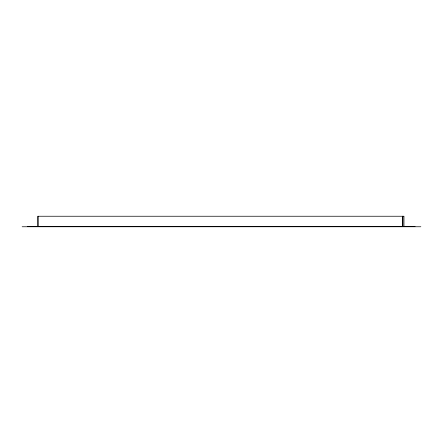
<?xml version="1.0" encoding="UTF-8"?>
<svg xmlns="http://www.w3.org/2000/svg" width="443" height="443" viewBox="0 0 443 443"><rect width="100%" height="100%" fill="white"/><g stroke="black" fill="none" stroke-linecap="round" stroke-linejoin="round"><path stroke-width="0.66" d="M27.577 226.334L415.085 226.334M22.15 226.755L420.85 226.755M403.961 226.334L403.961 216.245L37.91 216.245L37.943 226.334M402.87 216.245L402.87 226.334M402.704 216.245L402.704 226.334M37.993 216.245L37.993 226.334"/></g></svg>
